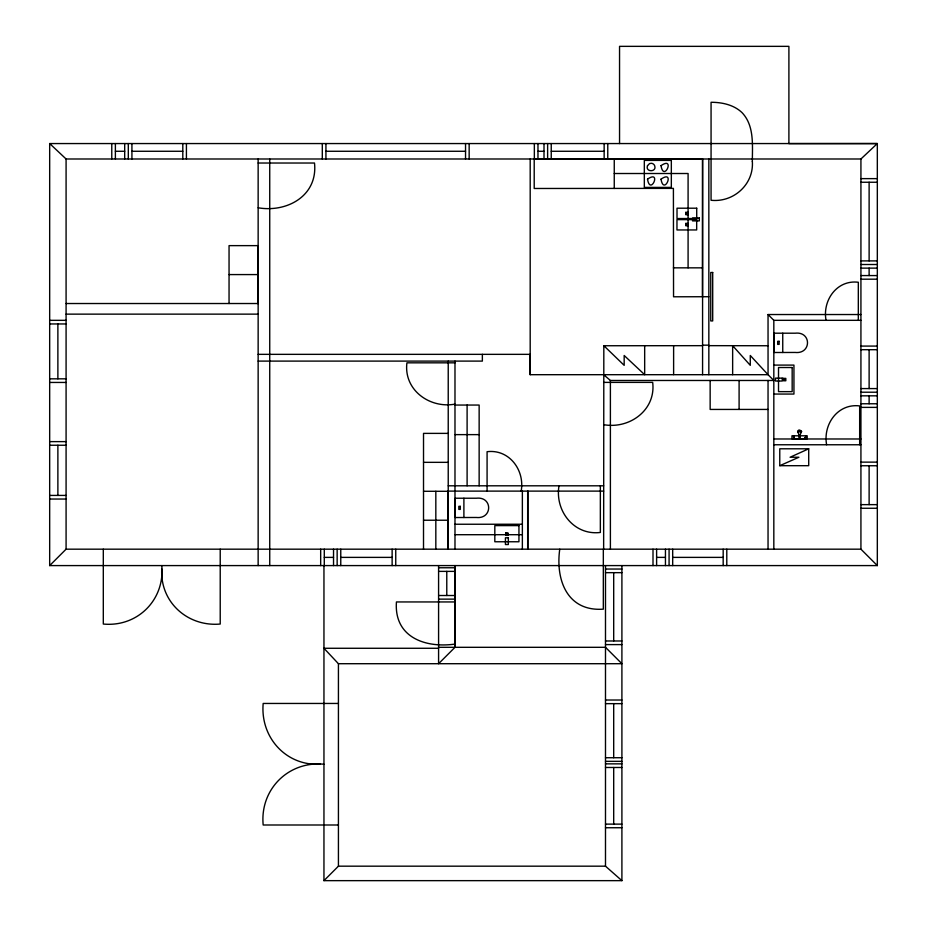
<?xml version="1.0" encoding="UTF-8"?>
<svg xmlns="http://www.w3.org/2000/svg" width="927" height="927" viewBox="0 0 927 927"><rect width="100%" height="100%" fill="white"/><g stroke="black" fill="none" stroke-linecap="round" stroke-linejoin="round"><path stroke-width="1.39" d="M603.639 374.693L610.395 380.476L773.825 380.476L768.043 374.693L530.186 374.693L530.198 354.346L258.146 354.346M702.492 296.791L702.573 158.992L534.207 159.062L534.207 188.482L673.408 188.378L673.547 296.791L708.842 296.721M161.761 565.586C165.029 599.757 137.486 627.312 103.303 624.045L103.303 549.178M49.676 565.586L66.084 549.178L860.928 549.178L877.324 565.586L49.676 565.586L49.676 143.558L877.324 143.558L877.324 565.586M454.983 647.313L454.937 565.586L454.983 647.313L438.587 663.709L438.587 565.586M621.901 565.586L621.901 880.65L323.952 880.65L338.425 866.177L338.425 663.709L323.952 648.274L438.587 648.274M49.676 143.558L66.084 158.992L860.928 158.992L877.324 143.558L788.9 143.604L788.9 46.35L619.549 46.35L619.549 143.558M808.715 448.795L790.094 457.243L798.912 457.243L779.769 465.69L779.769 448.795L808.715 448.795L808.715 465.69L779.769 465.69M323.952 764.23C288.413 760.812 259.769 789.468 263.175 824.995L338.425 824.995M782.747 352.492L795.169 352.445C811.531 354.265 811.658 331.24 795.169 333.199L774.068 333.199L774.068 352.492L782.747 352.492L782.747 333.199M463.894 517.521L476.327 517.475C492.689 519.282 492.816 496.258 476.327 498.228L455.227 498.228L455.227 517.521L463.894 517.521L463.894 498.228M115.388 151.275L124.693 151.275M131.924 151.275L182.804 151.275M325.933 151.275L465.539 151.275M537.973 151.275L544.01 151.275M551.241 151.275L604.149 151.275M258.146 163.025L314.496 163.025C318.042 195.667 287.15 212.804 258.146 207.787M614.253 173.511L688.089 173.511L688.089 267.845M860.928 178.633L877.324 178.633M860.928 182.248L877.324 182.248M860.928 260.893L877.324 260.893M860.928 264.508L877.324 264.508M673.408 267.845L702.492 267.845M860.928 268.123L877.324 268.123M229.05 274.577L257.996 274.577M860.928 275.574L877.324 275.574M860.928 279.189L877.324 279.189M66.084 303.523L258.146 303.523M66.084 314.137L258.146 314.137M732.701 345.748L750.279 365.331L750.279 355.493L768.054 374.693L768.043 314.531L860.928 314.531M49.676 320.336L66.084 320.336M768.043 314.531L773.825 320.325L860.928 320.325M49.676 323.952L66.084 323.952M702.573 345.168L708.842 345.168M603.639 549.178L603.825 345.748L702.573 345.667M708.842 345.655L768.054 345.748M860.928 346.084L877.324 346.084M860.928 349.699L877.324 349.699M258.146 361.101L482.364 361.101L482.364 354.346M454.983 362.828L406.918 362.828C403.523 389.954 429.722 408.761 454.983 404.137M773.825 365.099L793.941 365.099L793.941 394.056L773.825 394.056M49.676 378.83L66.084 378.83M49.676 382.445L66.084 382.445M603.639 382.387L652.678 382.387C656.131 410.058 629.468 429.363 603.639 424.67M860.928 388.587L877.324 388.587M860.928 392.214L877.324 392.214M860.928 395.829L877.324 395.829M860.928 403.766L877.324 403.766M455.053 405.053L479.143 405.053L479.143 485.806M860.928 407.382L877.324 407.382M768.043 409.433L710.152 409.433L710.152 380.476M448.181 433.384L423.523 433.384L423.512 549.178M455.053 434.624L479.143 434.624M798.947 434.879L800.256 434.879M798.947 435.794L791.948 435.794L791.948 438.738L807.197 438.738L807.197 435.794L800.256 435.794M773.825 438.981L860.928 438.981M49.676 441.623L66.084 441.623M773.825 444.763L860.928 444.763M49.676 445.238L66.084 445.238M860.928 462.133L877.324 462.133M423.523 462.341L448.181 462.341M860.928 465.748L877.324 465.748M448.228 485.806L603.639 485.806M448.228 491.113L603.639 491.113M423.512 491.287L448.181 491.287L448.147 549.178M49.676 495.424L66.084 495.424M49.676 499.039L66.084 499.039M860.928 504.636L877.324 504.636M860.928 508.263L877.324 508.263M423.512 520.232L448.147 520.232M454.937 524.242L522.365 524.242M455.111 534.705L522.365 534.705M324.288 557.382L333.535 557.382M340.765 557.382L392.133 557.382M656.617 557.382L665.447 557.382M672.689 557.382L723.176 557.382M438.587 567.764L454.983 567.764M605.493 569.039L621.901 569.039M438.587 571.38L454.983 571.38M605.493 572.666L621.901 572.666M438.587 595.516L454.983 595.516M438.587 599.132L454.983 599.132M454.983 601.947L396.432 601.947C393.882 637.173 425.192 648.321 454.983 644.091M605.493 640.986L621.901 640.986M605.493 644.601L621.901 644.601M438.587 647.313L605.493 647.313L621.901 663.709L338.425 663.709M605.493 700.024L621.901 700.024M338.425 703.454L263.175 703.454C260.151 737.22 285.91 766.189 320.394 764.23M605.493 703.651L621.901 703.651M605.493 757.73L621.901 757.73M605.493 761.345L621.901 761.345M605.493 763.86L621.901 763.86M605.493 767.486L621.901 767.486M605.493 824.126L621.901 824.126M605.493 827.741L621.901 827.741M338.425 866.177L605.493 866.177L621.901 880.65M603.883 345.748L624.172 365.331L624.172 355.493L644.671 374.693L644.671 345.667M161.761 569.004C159.873 602.168 187.729 626.953 220.22 624.045L220.22 549.178M869.12 182.248L869.12 260.893M869.12 268.123L869.12 275.574M869.12 349.699L869.12 388.587M869.12 395.829L869.12 403.766M869.12 465.748L869.12 504.636M860.928 158.992L860.928 549.178M859.665 444.763L859.665 405.922C837.753 403.187 822.84 424.462 826.617 444.763M858.321 320.325L858.321 282.26C836.849 279.548 822.319 300.464 826.038 320.325M805.656 435.794L805.656 438.738M800.256 438.738L800.256 434.578L801.577 431.507L799.758 430.047L798.587 430.151L797.626 431.507L798.947 434.578L798.947 438.738M793.547 435.794L793.593 438.738M773.825 320.325L773.825 549.178M768.043 380.476L768.043 549.178M739.097 380.476L739.097 409.433M732.643 345.655L732.643 374.693M726.791 549.178L726.791 565.586M723.176 549.178L723.176 565.586M708.842 158.992L708.842 374.693M702.573 158.992L702.573 374.693M673.616 345.667L673.616 374.612M672.689 549.178L672.689 565.586M669.074 549.178L669.074 565.586M665.447 549.178L665.447 565.586M656.617 549.178L656.617 565.586M653.002 549.178L653.002 565.586M614.253 158.992L614.253 188.482M613.697 572.666L613.697 640.986M613.697 703.651L613.697 757.73M613.697 767.486L613.697 824.126M610.395 380.476L610.395 549.178M607.764 143.558L607.764 158.992M605.493 565.586L605.493 866.177M604.149 143.558L604.149 158.992M603.326 549.178L603.326 609.155C567.231 611.762 555.4 579.873 559.757 549.178M600.348 485.806L600.348 532.457C573.964 535.725 554.705 510.765 559.004 485.806M551.241 143.558L551.241 158.992M547.625 143.558L547.625 158.992M544.01 143.558L544.01 158.992M537.973 143.558L537.973 158.992M534.346 143.558L534.346 158.992M530.198 158.992L530.186 374.693M527.892 491.113L527.892 549.178M527.672 491.113L527.672 549.178M522.365 491.113L522.365 549.178M521.183 491.113C524.937 470.325 509.34 448.935 487.081 451.704L487.081 491.113M469.155 143.558L469.155 158.992M467.104 405.053L467.104 485.806M465.539 143.558L465.539 158.992M454.983 361.101L454.983 549.178M448.228 361.101L448.228 549.178M446.779 571.38L446.779 595.516M435.829 491.287L435.829 549.178M395.748 549.178L395.748 565.586M392.133 549.178L392.133 565.586M340.765 549.178L340.765 565.586M337.15 549.178L337.15 565.586M333.535 549.178L333.535 565.586M325.933 143.558L325.933 158.992M324.288 549.178L324.288 565.586M323.952 565.586L323.952 880.65M322.306 143.558L322.306 158.992M320.672 549.178L320.672 565.586M269.734 158.992L269.734 565.586M258.146 158.992L258.146 565.586M257.996 303.523L257.996 245.632L229.05 245.632L229.05 303.523M186.42 143.558L186.42 158.992M182.804 143.558L182.804 158.992M131.924 143.558L131.924 158.992M128.308 143.558L128.308 158.992M124.693 143.558L124.693 158.992M115.388 143.558L115.388 158.992M111.773 143.558L111.773 158.992M66.084 158.992L66.084 549.178M57.88 323.952L57.88 378.83M57.88 445.238L57.88 495.424M752.342 161.414C754.01 184.346 733.547 202.677 711.067 200.267L711.067 102.283C722.11 102.283 733.79 104.786 742.017 112.607C754.404 125.574 752.376 144.994 752.342 161.414M647.521 165.643C644.96 172.387 657.197 172.387 654.636 165.643A3.917 3.917 0 0 0 651.449 163.291L649.572 163.581L647.521 165.643M647.521 179.154C650.337 196.408 662.087 169.131 647.521 179.154M661.021 165.643C663.836 182.897 675.609 155.643 661.021 165.643M661.021 179.154C663.848 196.408 675.598 169.131 661.021 179.154M686.316 212.851L686.316 214.218L687.683 214.218L687.683 212.851L686.316 212.851M783.941 378.9L783.941 380.255L785.296 380.255L785.296 378.9L783.941 378.9M686.316 223.917L686.316 225.273L687.683 225.273L687.683 223.917L686.316 223.917M505.69 532.979L505.69 535.366L508.077 535.366L508.077 532.979L505.69 532.979M506.2 533.488L506.2 534.856L507.556 534.856L507.556 533.488L506.2 533.488M783.431 378.378L783.431 380.777L785.818 380.777L785.818 378.378L783.431 378.378M685.818 212.341L685.818 214.728L688.193 214.728L688.193 212.341L685.818 212.341M685.818 223.395L685.818 225.782L688.193 225.782L688.193 223.395L685.818 223.395M797.672 431.576C805.181 433.152 799.839 429.004 797.672 431.576M805.065 437.474L805.656 437.243L805.065 437.474M793.744 437.185L794.312 437.532L793.744 437.185M671.333 160.394L644.323 160.394L644.323 187.405L671.333 187.405L671.333 160.394M696.722 208.204L677.011 208.204L677.011 218.54L696.722 218.54L696.722 208.204M699.317 217.996L692.55 217.996L692.55 220.893L699.317 220.893L699.317 217.996M696.675 219.629L676.965 219.629L676.965 229.954L696.675 229.954L696.675 219.629M712.701 272.492L710.766 272.492L710.766 320.939L712.701 320.939L712.701 272.492M779.132 341.321L777.672 341.321L777.672 344.38L779.132 344.38L779.132 341.321M792.168 367.521L778.518 367.521L778.518 391.646L792.168 391.646L792.168 367.521M782.261 378.135L775.505 378.135L775.505 381.032L782.261 381.032L782.261 378.135M460.29 506.339L458.83 506.339L458.83 509.398L460.29 509.398L460.29 506.339M518.946 525.609L494.821 525.609L494.821 541.762L518.946 541.762L518.946 525.609M508.332 537.787L505.435 537.787L505.435 544.531L508.332 544.531L508.332 537.787"/></g></svg>
